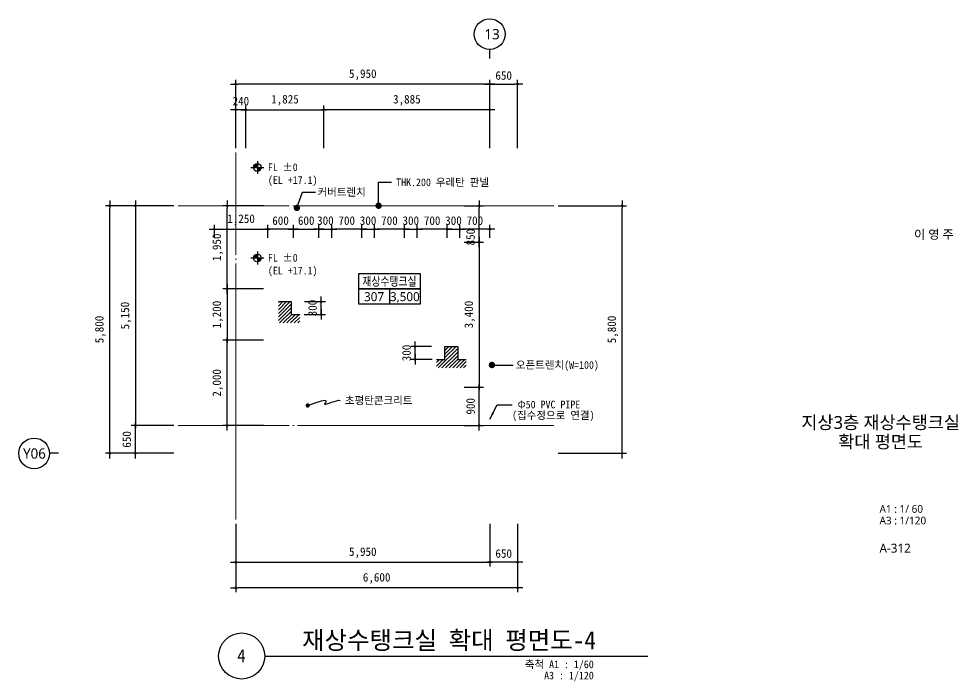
# Model space of a CAD drawing. Header units: inches. Extents: x 158004 to 351834, y 1422 to 34314.
# Drawn here: x 329604 to 351603, y 2172 to 17692 of the extents above; entities that cross this region are included whole.
import ezdxf
from ezdxf.enums import TextEntityAlignment as Align

# ---------------------------------------------------------------- set-up
doc = ezdxf.new("R2010")
doc.units = ezdxf.units.IN
doc.header["$LTSCALE"] = 2
doc.header["$MEASUREMENT"] = 0
doc.linetypes.add('CEN', pattern=[62, 60, -1, 0, -1])
doc.layers.get('0').update_dxf_attribs({"linetype": 'CONTINUOUS'})
for name, color, linetype, lineweight in [('A-AXIS-BUBL', 7, 'CONTINUOUS', 25), ('A-AXIS-LINE', 1, 'CEN', 15), ('A-BORD-TEXT', 3, 'CONTINUOUS', 25), ('A-DIMS', 7, 'CONTINUOUS', 25), ('A-MKXS-LEAD', 7, 'CONTINUOUS', 25), ('A-MKXX-NAME', 3, 'CONTINUOUS', 25), ('A-MKXX-SYMB', 7, 'CONTINUOUS', 25), ('A-XXXX-HATC', 8, 'CONTINUOUS', 18), ('A-XXXX-SYMB', 7, 'CONTINUOUS', 25), ('A-XXXX-TXT1', 3, 'CONTINUOUS', 25), ('A-XXXX-TXT2', 3, 'CONTINUOUS', 25)]:
    doc.layers.add(name, color=color, linetype=linetype, lineweight=lineweight)
doc.styles.add('HY울릉도L', font='H2GTRE.TTF')
doc.styles.add('돋움체', font='')
doc.styles.add('맑은고딕', font='malgun.ttf')
doc.styles.get('돋움체').set_extended_font_data('DotumChe')
doc.dimstyles.new('CDIM', dxfattribs={"dimtxt": 2, "dimasz": 0.6, "dimexe": 1, "dimexo": 1, "dimgap": 1, "dimtad": 1, "dimdec": 0, "dimrnd": 0.5, "dimzin": 0, "dimdsep": 32, "dimlunit": 6, "dimtxsty": 'HY울릉도L', "dimblk1": '_CIDOT', "dimblk2": '_CIDOT', "dimsah": 1, "dimcen": 4.5, "dimclrd": 2, "dimclre": 2, "dimclrt": 7, "dimadec": 0, "dimazin": 0, "dimtfac": 1, "dimtdec": 0, "dimtix": 1, "dimtmove": 2, "dimatfit": 1, "dimldrblk": '_CIDOT', "dimfxl": 1, "dimtolj": 1, "dimtzin": 0, "dimlwd": -1, "dimarcsym": 0})

# ---------------------------------------------------------------- blocks, each defined once
blk = doc.blocks.new('_CIDOT')
at = {"color": 0, "linetype": 'ByBlock'}
blk.add_line((2, 0), (-1, 0), dxfattribs=at)
at = {"color": 0, "linetype": 'ByBlock', "const_width": 0.5}
blk.add_lwpolyline([(-0.25, 0, 1), (0.25, 0, 1)], format="xyb", close=True, dxfattribs=at)
blk = doc.blocks.new('*D365')
at = {"layer": 'A-DIMS', "lineweight": -2, "transparency": 16777216}
for p, q in [((334684, 5862), (334684, 4262)), ((341284, 5862), (341284, 4262))]:
    blk.add_line(p, q, dxfattribs=at)
at = {"layer": 'A-DIMS', "transparency": 16777216}
blk.add_line((341224, 4362), (334744, 4362), dxfattribs=at)
at = {"layer": 'A-DIMS', "transparency": 16777216, "xscale": 60, "yscale": 60, "zscale": 60, "rotation": 180}
blk.add_blockref('_CIDOT', (334684, 4362), dxfattribs=at)
at = {"layer": 'A-DIMS', "transparency": 16777216, "xscale": 60, "yscale": 60, "zscale": 60}
blk.add_blockref('_CIDOT', (341284, 4362), dxfattribs=at)
at = {"layer": 'A-DIMS', "color": 3, "transparency": 16777216, "insert": (337984, 4581), "char_height": 200, "attachment_point": 5, "style": '돋움체'}
blk.add_mtext('\\A1;6,600', dxfattribs=at)
blk = doc.blocks.new('*D366')
at = {"layer": 'A-DIMS', "lineweight": -2, "transparency": 16777216}
for p, q in [((334684, 5862), (334684, 4862)), ((340634, 5862), (340634, 4862))]:
    blk.add_line(p, q, dxfattribs=at)
at = {"layer": 'A-DIMS', "transparency": 16777216}
blk.add_line((334744, 4962), (340574, 4962), dxfattribs=at)
at = {"layer": 'A-DIMS', "transparency": 16777216, "xscale": 60, "yscale": 60, "zscale": 60, "rotation": 180}
blk.add_blockref('_CIDOT', (334684, 4962), dxfattribs=at)
at = {"layer": 'A-DIMS', "transparency": 16777216, "xscale": 60, "yscale": 60, "zscale": 60}
blk.add_blockref('_CIDOT', (340634, 4962), dxfattribs=at)
at = {"layer": 'A-DIMS', "color": 3, "transparency": 16777216, "insert": (337659, 5181), "char_height": 200, "attachment_point": 5, "style": '돋움체'}
blk.add_mtext('\\A1;5,950', dxfattribs=at)
blk = doc.blocks.new('*D367')
at = {"layer": 'A-DIMS', "lineweight": -2, "transparency": 16777216}
for p, q in [((340634, 5862), (340634, 4862)), ((341284, 5862), (341284, 4862))]:
    blk.add_line(p, q, dxfattribs=at)
at = {"layer": 'A-DIMS', "transparency": 16777216}
blk.add_line((341224, 4962), (340694, 4962), dxfattribs=at)
at = {"layer": 'A-DIMS', "transparency": 16777216, "xscale": 60, "yscale": 60, "zscale": 60, "rotation": 180}
blk.add_blockref('_CIDOT', (340634, 4962), dxfattribs=at)
at = {"layer": 'A-DIMS', "transparency": 16777216, "xscale": 60, "yscale": 60, "zscale": 60}
blk.add_blockref('_CIDOT', (341284, 4962), dxfattribs=at)
at = {"layer": 'A-DIMS', "color": 3, "transparency": 16777216, "insert": (340959, 5162), "char_height": 200, "attachment_point": 5, "style": '돋움체'}
blk.add_mtext('\\A1;650', dxfattribs=at)
blk = doc.blocks.new('*D368')
at = {"layer": 'A-DIMS', "lineweight": -2, "transparency": 16777216}
for p, q in [((342234, 13312), (343834, 13312)), ((342234, 7512), (343834, 7512))]:
    blk.add_line(p, q, dxfattribs=at)
at = {"layer": 'A-DIMS', "transparency": 16777216}
blk.add_line((343734, 7572), (343734, 13252), dxfattribs=at)
at = {"layer": 'A-DIMS', "transparency": 16777216, "xscale": 60, "yscale": 60, "zscale": 60}
for p, rotation in [((343734, 13312), 90), ((343734, 7512), 270)]:
    blk.add_blockref('_CIDOT', p, dxfattribs=dict(at, rotation=rotation))
at = {"layer": 'A-DIMS', "color": 3, "transparency": 16777216, "insert": (343515, 10412), "char_height": 200, "attachment_point": 5, "rotation": 90, "style": '돋움체'}
blk.add_mtext('\\A1;5,800', dxfattribs=at)
blk = doc.blocks.new('*D369')
at = {"layer": 'A-DIMS', "lineweight": -2, "transparency": 16777216}
for p, q in [((336749, 14662), (336749, 15662)), ((340634, 14662), (340634, 15662))]:
    blk.add_line(p, q, dxfattribs=at)
at = {"layer": 'A-DIMS', "transparency": 16777216}
blk.add_line((340574, 15562), (336809, 15562), dxfattribs=at)
at = {"layer": 'A-DIMS', "transparency": 16777216, "xscale": 60, "yscale": 60, "zscale": 60, "rotation": 180}
blk.add_blockref('_CIDOT', (336749, 15562), dxfattribs=at)
at = {"layer": 'A-DIMS', "transparency": 16777216, "xscale": 60, "yscale": 60, "zscale": 60}
blk.add_blockref('_CIDOT', (340634, 15562), dxfattribs=at)
at = {"layer": 'A-DIMS', "color": 3, "transparency": 16777216, "insert": (338692, 15781), "char_height": 200, "attachment_point": 5, "style": '돋움체'}
blk.add_mtext('\\A1;3,885', dxfattribs=at)
blk = doc.blocks.new('*D370')
at = {"layer": 'A-DIMS', "lineweight": -2, "transparency": 16777216}
for p, q in [((334924, 14662), (334924, 15662)), ((336749, 14662), (336749, 15662))]:
    blk.add_line(p, q, dxfattribs=at)
at = {"layer": 'A-DIMS', "transparency": 16777216}
blk.add_line((334984, 15562), (336689, 15562), dxfattribs=at)
at = {"layer": 'A-DIMS', "transparency": 16777216, "xscale": 60, "yscale": 60, "zscale": 60, "rotation": 180}
blk.add_blockref('_CIDOT', (334924, 15562), dxfattribs=at)
at = {"layer": 'A-DIMS', "transparency": 16777216, "xscale": 60, "yscale": 60, "zscale": 60}
blk.add_blockref('_CIDOT', (336749, 15562), dxfattribs=at)
at = {"layer": 'A-DIMS', "color": 3, "transparency": 16777216, "insert": (335837, 15781), "char_height": 200, "attachment_point": 5, "style": '돋움체'}
blk.add_mtext('\\A1;1,825', dxfattribs=at)
blk = doc.blocks.new('*D371')
at = {"layer": 'A-DIMS', "lineweight": -2, "transparency": 16777216}
for p, q in [((334684, 14662), (334684, 15662)), ((334924, 14662), (334924, 15662))]:
    blk.add_line(p, q, dxfattribs=at)
at = {"layer": 'A-DIMS', "transparency": 16777216}
for p, q in [((334624, 15562), (334564, 15562)), ((334924, 15562), (334684, 15562)), ((334984, 15562), (335044, 15562))]:
    blk.add_line(p, q, dxfattribs=at)
at = {"layer": 'A-DIMS', "transparency": 16777216, "xscale": 60, "yscale": 60, "zscale": 60}
blk.add_blockref('_CIDOT', (334684, 15562), dxfattribs=at)
at = {"layer": 'A-DIMS', "transparency": 16777216, "xscale": 60, "yscale": 60, "zscale": 60, "rotation": 180}
blk.add_blockref('_CIDOT', (334924, 15562), dxfattribs=at)
at = {"layer": 'A-DIMS', "color": 3, "transparency": 16777216, "insert": (334804, 15762), "char_height": 200, "attachment_point": 5, "style": '돋움체'}
blk.add_mtext('\\A1;240', dxfattribs=at)
blk = doc.blocks.new('*D372')
at = {"layer": 'A-DIMS', "lineweight": -2, "transparency": 16777216}
for p, q in [((333234, 13312), (331634, 13312)), ((333234, 7512), (331634, 7512))]:
    blk.add_line(p, q, dxfattribs=at)
at = {"layer": 'A-DIMS', "transparency": 16777216}
blk.add_line((331734, 7572), (331734, 13252), dxfattribs=at)
at = {"layer": 'A-DIMS', "transparency": 16777216, "xscale": 60, "yscale": 60, "zscale": 60}
for p, rotation in [((331734, 13312), 90), ((331734, 7512), 270)]:
    blk.add_blockref('_CIDOT', p, dxfattribs=dict(at, rotation=rotation))
at = {"layer": 'A-DIMS', "color": 3, "transparency": 16777216, "insert": (331515, 10412), "char_height": 200, "attachment_point": 5, "rotation": 90, "style": '돋움체'}
blk.add_mtext('\\A1;5,800', dxfattribs=at)
blk = doc.blocks.new('*D373')
at = {"layer": 'A-DIMS', "lineweight": -2, "transparency": 16777216}
for p, q in [((333234, 13312), (332234, 13312)), ((333234, 8162), (332234, 8162))]:
    blk.add_line(p, q, dxfattribs=at)
at = {"layer": 'A-DIMS', "transparency": 16777216}
blk.add_line((332334, 13252), (332334, 8222), dxfattribs=at)
at = {"layer": 'A-DIMS', "transparency": 16777216, "xscale": 60, "yscale": 60, "zscale": 60}
for p, rotation in [((332334, 13312), 90), ((332334, 8162), 270)]:
    blk.add_blockref('_CIDOT', p, dxfattribs=dict(at, rotation=rotation))
at = {"layer": 'A-DIMS', "color": 3, "transparency": 16777216, "insert": (332115, 10737), "char_height": 200, "attachment_point": 5, "rotation": 90, "style": '돋움체'}
blk.add_mtext('\\A1;5,150', dxfattribs=at)
blk = doc.blocks.new('*D374')
at = {"layer": 'A-DIMS', "lineweight": -2, "transparency": 16777216}
for p, q in [((333234, 8162), (332234, 8162)), ((333234, 7512), (332234, 7512))]:
    blk.add_line(p, q, dxfattribs=at)
at = {"layer": 'A-DIMS', "transparency": 16777216}
blk.add_line((332334, 7572), (332334, 8102), dxfattribs=at)
at = {"layer": 'A-DIMS', "transparency": 16777216, "xscale": 60, "yscale": 60, "zscale": 60}
for p, rotation in [((332334, 8162), 90), ((332334, 7512), 270)]:
    blk.add_blockref('_CIDOT', p, dxfattribs=dict(at, rotation=rotation))
at = {"layer": 'A-DIMS', "color": 3, "transparency": 16777216, "insert": (332134, 7837), "char_height": 200, "attachment_point": 5, "rotation": 90, "style": '돋움체'}
blk.add_mtext('\\A1;650', dxfattribs=at)
blk = doc.blocks.new('*D375')
at = {"layer": 'A-DIMS', "transparency": 16777216}
for p, q in [((339574, 12762), (339514, 12762)), ((339634, 12762), (339934, 12762)), ((339994, 12762), (340054, 12762))]:
    blk.add_line(p, q, dxfattribs=at)
at = {"layer": 'A-DIMS', "lineweight": -2, "transparency": 16777216}
for p, q in [((339634, 12562), (339634, 12862)), ((339934, 12562), (339934, 12862))]:
    blk.add_line(p, q, dxfattribs=at)
at = {"layer": 'A-DIMS', "transparency": 16777216, "xscale": 60, "yscale": 60, "zscale": 60}
blk.add_blockref('_CIDOT', (339634, 12762), dxfattribs=at)
at = {"layer": 'A-DIMS', "transparency": 16777216, "xscale": 60, "yscale": 60, "zscale": 60, "rotation": 180}
blk.add_blockref('_CIDOT', (339934, 12762), dxfattribs=at)
at = {"layer": 'A-DIMS', "color": 3, "transparency": 16777216, "insert": (339784, 12962), "char_height": 200, "attachment_point": 5, "style": '돋움체'}
blk.add_mtext('\\A1;300', dxfattribs=at)
blk = doc.blocks.new('*D376')
at = {"layer": 'A-DIMS', "lineweight": -2, "transparency": 16777216}
for p, q in [((338934, 12562), (338934, 12862)), ((339634, 12562), (339634, 12862))]:
    blk.add_line(p, q, dxfattribs=at)
at = {"layer": 'A-DIMS', "transparency": 16777216}
blk.add_line((339574, 12762), (338994, 12762), dxfattribs=at)
at = {"layer": 'A-DIMS', "transparency": 16777216, "xscale": 60, "yscale": 60, "zscale": 60, "rotation": 180}
blk.add_blockref('_CIDOT', (338934, 12762), dxfattribs=at)
at = {"layer": 'A-DIMS', "transparency": 16777216, "xscale": 60, "yscale": 60, "zscale": 60}
blk.add_blockref('_CIDOT', (339634, 12762), dxfattribs=at)
at = {"layer": 'A-DIMS', "color": 3, "transparency": 16777216, "insert": (339284, 12962), "char_height": 200, "attachment_point": 5, "style": '돋움체'}
blk.add_mtext('\\A1;700', dxfattribs=at)
blk = doc.blocks.new('*D377')
at = {"layer": 'A-DIMS', "transparency": 16777216}
for p, q in [((338574, 12762), (338514, 12762)), ((338634, 12762), (338934, 12762)), ((338994, 12762), (339054, 12762))]:
    blk.add_line(p, q, dxfattribs=at)
at = {"layer": 'A-DIMS', "lineweight": -2, "transparency": 16777216}
for p, q in [((338634, 12562), (338634, 12862)), ((338934, 12562), (338934, 12862))]:
    blk.add_line(p, q, dxfattribs=at)
at = {"layer": 'A-DIMS', "transparency": 16777216, "xscale": 60, "yscale": 60, "zscale": 60}
blk.add_blockref('_CIDOT', (338634, 12762), dxfattribs=at)
at = {"layer": 'A-DIMS', "transparency": 16777216, "xscale": 60, "yscale": 60, "zscale": 60, "rotation": 180}
blk.add_blockref('_CIDOT', (338934, 12762), dxfattribs=at)
at = {"layer": 'A-DIMS', "color": 3, "transparency": 16777216, "insert": (338784, 12962), "char_height": 200, "attachment_point": 5, "style": '돋움체'}
blk.add_mtext('\\A1;300', dxfattribs=at)
blk = doc.blocks.new('*D378')
at = {"layer": 'A-DIMS', "lineweight": -2, "transparency": 16777216}
for p, q in [((337934, 12562), (337934, 12862)), ((338634, 12562), (338634, 12862))]:
    blk.add_line(p, q, dxfattribs=at)
at = {"layer": 'A-DIMS', "transparency": 16777216}
blk.add_line((338574, 12762), (337994, 12762), dxfattribs=at)
at = {"layer": 'A-DIMS', "transparency": 16777216, "xscale": 60, "yscale": 60, "zscale": 60, "rotation": 180}
blk.add_blockref('_CIDOT', (337934, 12762), dxfattribs=at)
at = {"layer": 'A-DIMS', "transparency": 16777216, "xscale": 60, "yscale": 60, "zscale": 60}
blk.add_blockref('_CIDOT', (338634, 12762), dxfattribs=at)
at = {"layer": 'A-DIMS', "color": 3, "transparency": 16777216, "insert": (338284, 12962), "char_height": 200, "attachment_point": 5, "style": '돋움체'}
blk.add_mtext('\\A1;700', dxfattribs=at)
blk = doc.blocks.new('*D379')
at = {"layer": 'A-DIMS', "transparency": 16777216}
for p, q in [((337574, 12762), (337514, 12762)), ((337634, 12762), (337934, 12762)), ((337994, 12762), (338054, 12762))]:
    blk.add_line(p, q, dxfattribs=at)
at = {"layer": 'A-DIMS', "lineweight": -2, "transparency": 16777216}
for p, q in [((337634, 12562), (337634, 12862)), ((337934, 12562), (337934, 12862))]:
    blk.add_line(p, q, dxfattribs=at)
at = {"layer": 'A-DIMS', "transparency": 16777216, "xscale": 60, "yscale": 60, "zscale": 60}
blk.add_blockref('_CIDOT', (337634, 12762), dxfattribs=at)
at = {"layer": 'A-DIMS', "transparency": 16777216, "xscale": 60, "yscale": 60, "zscale": 60, "rotation": 180}
blk.add_blockref('_CIDOT', (337934, 12762), dxfattribs=at)
at = {"layer": 'A-DIMS', "color": 3, "transparency": 16777216, "insert": (337784, 12962), "char_height": 200, "attachment_point": 5, "style": '돋움체'}
blk.add_mtext('\\A1;300', dxfattribs=at)
blk = doc.blocks.new('*D380')
at = {"layer": 'A-DIMS', "lineweight": -2, "transparency": 16777216}
for p, q in [((336934, 12562), (336934, 12862)), ((337634, 12562), (337634, 12862))]:
    blk.add_line(p, q, dxfattribs=at)
at = {"layer": 'A-DIMS', "transparency": 16777216}
blk.add_line((337574, 12762), (336994, 12762), dxfattribs=at)
at = {"layer": 'A-DIMS', "transparency": 16777216, "xscale": 60, "yscale": 60, "zscale": 60, "rotation": 180}
blk.add_blockref('_CIDOT', (336934, 12762), dxfattribs=at)
at = {"layer": 'A-DIMS', "transparency": 16777216, "xscale": 60, "yscale": 60, "zscale": 60}
blk.add_blockref('_CIDOT', (337634, 12762), dxfattribs=at)
at = {"layer": 'A-DIMS', "color": 3, "transparency": 16777216, "insert": (337284, 12962), "char_height": 200, "attachment_point": 5, "style": '돋움체'}
blk.add_mtext('\\A1;700', dxfattribs=at)
blk = doc.blocks.new('*D381')
at = {"layer": 'A-DIMS', "transparency": 16777216}
for p, q in [((336574, 12762), (336514, 12762)), ((336634, 12762), (336934, 12762)), ((336994, 12762), (337054, 12762))]:
    blk.add_line(p, q, dxfattribs=at)
at = {"layer": 'A-DIMS', "lineweight": -2, "transparency": 16777216}
for p, q in [((336634, 12562), (336634, 12862)), ((336934, 12562), (336934, 12862))]:
    blk.add_line(p, q, dxfattribs=at)
at = {"layer": 'A-DIMS', "transparency": 16777216, "xscale": 60, "yscale": 60, "zscale": 60}
blk.add_blockref('_CIDOT', (336634, 12762), dxfattribs=at)
at = {"layer": 'A-DIMS', "transparency": 16777216, "xscale": 60, "yscale": 60, "zscale": 60, "rotation": 180}
blk.add_blockref('_CIDOT', (336934, 12762), dxfattribs=at)
at = {"layer": 'A-DIMS', "color": 3, "transparency": 16777216, "insert": (336784, 12962), "char_height": 200, "attachment_point": 5, "style": '돋움체'}
blk.add_mtext('\\A1;300', dxfattribs=at)
blk = doc.blocks.new('*D382')
at = {"layer": 'A-DIMS', "lineweight": -2, "transparency": 16777216}
for p, q in [((335434, 12562), (335434, 12862)), ((336034, 12562), (336034, 12862))]:
    blk.add_line(p, q, dxfattribs=at)
at = {"layer": 'A-DIMS', "transparency": 16777216}
blk.add_line((335974, 12762), (335494, 12762), dxfattribs=at)
at = {"layer": 'A-DIMS', "transparency": 16777216, "xscale": 60, "yscale": 60, "zscale": 60, "rotation": 180}
blk.add_blockref('_CIDOT', (335434, 12762), dxfattribs=at)
at = {"layer": 'A-DIMS', "transparency": 16777216, "xscale": 60, "yscale": 60, "zscale": 60}
blk.add_blockref('_CIDOT', (336034, 12762), dxfattribs=at)
at = {"layer": 'A-DIMS', "color": 3, "transparency": 16777216, "insert": (335734, 12962), "char_height": 200, "attachment_point": 5, "style": '돋움체'}
blk.add_mtext('\\A1;600', dxfattribs=at)
blk = doc.blocks.new('*D144')
at = {"layer": 'A-DIMS', "lineweight": -2, "transparency": 16777216}
for p, q in [((339934, 12562), (339934, 12862)), ((340634, 12562), (340634, 12862))]:
    blk.add_line(p, q, dxfattribs=at)
at = {"layer": 'A-DIMS', "transparency": 16777216}
blk.add_line((340574, 12762), (339994, 12762), dxfattribs=at)
at = {"layer": 'A-DIMS', "transparency": 16777216, "xscale": 60, "yscale": 60, "zscale": 60, "rotation": 180}
blk.add_blockref('_CIDOT', (339934, 12762), dxfattribs=at)
at = {"layer": 'A-DIMS', "transparency": 16777216, "xscale": 60, "yscale": 60, "zscale": 60}
blk.add_blockref('_CIDOT', (340634, 12762), dxfattribs=at)
at = {"layer": 'A-DIMS', "color": 3, "transparency": 16777216, "insert": (340284, 12962), "char_height": 200, "attachment_point": 5, "style": '돋움체'}
blk.add_mtext('\\A1;700', dxfattribs=at)
blk = doc.blocks.new('*D383')
at = {"layer": 'A-DIMS', "lineweight": -2, "transparency": 16777216}
for p, q in [((336034, 12562), (336034, 12862)), ((336634, 12562), (336634, 12862))]:
    blk.add_line(p, q, dxfattribs=at)
at = {"layer": 'A-DIMS', "transparency": 16777216}
blk.add_line((336094, 12762), (336574, 12762), dxfattribs=at)
at = {"layer": 'A-DIMS', "transparency": 16777216, "xscale": 60, "yscale": 60, "zscale": 60, "rotation": 180}
blk.add_blockref('_CIDOT', (336034, 12762), dxfattribs=at)
at = {"layer": 'A-DIMS', "transparency": 16777216, "xscale": 60, "yscale": 60, "zscale": 60}
blk.add_blockref('_CIDOT', (336634, 12762), dxfattribs=at)
at = {"layer": 'A-DIMS', "color": 3, "transparency": 16777216, "insert": (336334, 12962), "char_height": 200, "attachment_point": 5, "style": '돋움체'}
blk.add_mtext('\\A1;600', dxfattribs=at)
blk = doc.blocks.new('*D147')
at = {"layer": 'A-DIMS', "lineweight": -2, "transparency": 16777216}
for p, q in [((334184, 12562), (334184, 12862)), ((335434, 12562), (335434, 12862))]:
    blk.add_line(p, q, dxfattribs=at)
at = {"layer": 'A-DIMS', "transparency": 16777216}
blk.add_line((334244, 12762), (335374, 12762), dxfattribs=at)
at = {"layer": 'A-DIMS', "transparency": 16777216, "xscale": 60, "yscale": 60, "zscale": 60, "rotation": 180}
blk.add_blockref('_CIDOT', (334184, 12762), dxfattribs=at)
at = {"layer": 'A-DIMS', "transparency": 16777216, "xscale": 60, "yscale": 60, "zscale": 60}
blk.add_blockref('_CIDOT', (335434, 12762), dxfattribs=at)
at = {"layer": 'A-DIMS', "color": 3, "transparency": 16777216, "insert": (334809, 12981), "char_height": 200, "attachment_point": 5, "style": '돋움체'}
blk.add_mtext('\\A1;1,250', dxfattribs=at)
blk = doc.blocks.new('*D148')
at = {"layer": 'A-DIMS', "lineweight": -2, "transparency": 16777216}
for p, q in [((335334, 11362), (334384, 11362)), ((335334, 10162), (334384, 10162))]:
    blk.add_line(p, q, dxfattribs=at)
at = {"layer": 'A-DIMS', "transparency": 16777216}
blk.add_line((334484, 11302), (334484, 10222), dxfattribs=at)
at = {"layer": 'A-DIMS', "transparency": 16777216, "xscale": 60, "yscale": 60, "zscale": 60}
for p, rotation in [((334484, 11362), 90), ((334484, 10162), 270)]:
    blk.add_blockref('_CIDOT', p, dxfattribs=dict(at, rotation=rotation))
at = {"layer": 'A-DIMS', "color": 3, "transparency": 16777216, "insert": (334265, 10762), "char_height": 200, "attachment_point": 5, "rotation": 90, "style": '돋움체'}
blk.add_mtext('\\A1;1,200', dxfattribs=at)
blk = doc.blocks.new('*D149')
at = {"layer": 'A-DIMS', "lineweight": -2, "transparency": 16777216}
for p, q in [((335334, 13312), (334384, 13312)), ((335334, 11362), (334384, 11362))]:
    blk.add_line(p, q, dxfattribs=at)
at = {"layer": 'A-DIMS', "transparency": 16777216}
blk.add_line((334484, 11422), (334484, 13252), dxfattribs=at)
at = {"layer": 'A-DIMS', "transparency": 16777216, "xscale": 60, "yscale": 60, "zscale": 60}
for p, rotation in [((334484, 13312), 90), ((334484, 11362), 270)]:
    blk.add_blockref('_CIDOT', p, dxfattribs=dict(at, rotation=rotation))
at = {"layer": 'A-DIMS', "color": 3, "transparency": 16777216, "insert": (334265, 12337), "char_height": 200, "attachment_point": 5, "rotation": 90, "style": '돋움체'}
blk.add_mtext('\\A1;1,950', dxfattribs=at)
blk = doc.blocks.new('*D384')
at = {"layer": 'A-DIMS', "lineweight": -2, "transparency": 16777216}
for p, q in [((340034, 12462), (340484, 12462)), ((340034, 9062), (340484, 9062))]:
    blk.add_line(p, q, dxfattribs=at)
at = {"layer": 'A-DIMS', "transparency": 16777216}
blk.add_line((340384, 12402), (340384, 9122), dxfattribs=at)
at = {"layer": 'A-DIMS', "transparency": 16777216, "xscale": 60, "yscale": 60, "zscale": 60}
for p, rotation in [((340384, 12462), 90), ((340384, 9062), 270)]:
    blk.add_blockref('_CIDOT', p, dxfattribs=dict(at, rotation=rotation))
at = {"layer": 'A-DIMS', "color": 3, "transparency": 16777216, "insert": (340165, 10762), "char_height": 200, "attachment_point": 5, "rotation": 90, "style": '돋움체'}
blk.add_mtext('\\A1;3,400', dxfattribs=at)
blk = doc.blocks.new('*D385')
at = {"layer": 'A-DIMS', "lineweight": -2, "transparency": 16777216}
for p, q in [((340034, 9062), (340484, 9062)), ((340034, 8162), (340484, 8162))]:
    blk.add_line(p, q, dxfattribs=at)
at = {"layer": 'A-DIMS', "transparency": 16777216}
blk.add_line((340384, 8222), (340384, 9002), dxfattribs=at)
at = {"layer": 'A-DIMS', "transparency": 16777216, "xscale": 60, "yscale": 60, "zscale": 60}
for p, rotation in [((340384, 9062), 90), ((340384, 8162), 270)]:
    blk.add_blockref('_CIDOT', p, dxfattribs=dict(at, rotation=rotation))
at = {"layer": 'A-DIMS', "color": 3, "transparency": 16777216, "insert": (340184, 8612), "char_height": 200, "attachment_point": 5, "rotation": 90, "style": '돋움체'}
blk.add_mtext('\\A1;900', dxfattribs=at)
blk = doc.blocks.new('*D386')
at = {"layer": 'A-DIMS', "lineweight": -2, "transparency": 16777216}
for p, q in [((340034, 13312), (340484, 13312)), ((340034, 12462), (340484, 12462))]:
    blk.add_line(p, q, dxfattribs=at)
at = {"layer": 'A-DIMS', "transparency": 16777216}
blk.add_line((340384, 12522), (340384, 13252), dxfattribs=at)
at = {"layer": 'A-DIMS', "transparency": 16777216, "xscale": 60, "yscale": 60, "zscale": 60}
for p, rotation in [((340384, 13312), 90), ((340384, 12462), 270)]:
    blk.add_blockref('_CIDOT', p, dxfattribs=dict(at, rotation=rotation))
at = {"layer": 'A-DIMS', "color": 3, "transparency": 16777216, "insert": (340184, 12576), "char_height": 200, "attachment_point": 5, "rotation": 90, "style": '돋움체'}
blk.add_mtext('\\A1;850', dxfattribs=at)
blk = doc.blocks.new('*D387')
at = {"layer": 'A-DIMS', "lineweight": -2, "transparency": 16777216}
for p, q in [((334684, 14662), (334684, 16262)), ((340634, 14662), (340634, 16262))]:
    blk.add_line(p, q, dxfattribs=at)
at = {"layer": 'A-DIMS', "transparency": 16777216}
blk.add_line((340574, 16162), (334744, 16162), dxfattribs=at)
at = {"layer": 'A-DIMS', "transparency": 16777216, "xscale": 60, "yscale": 60, "zscale": 60, "rotation": 180}
blk.add_blockref('_CIDOT', (334684, 16162), dxfattribs=at)
at = {"layer": 'A-DIMS', "transparency": 16777216, "xscale": 60, "yscale": 60, "zscale": 60}
blk.add_blockref('_CIDOT', (340634, 16162), dxfattribs=at)
at = {"layer": 'A-DIMS', "color": 3, "transparency": 16777216, "insert": (337659, 16381), "char_height": 200, "attachment_point": 5, "style": '돋움체'}
blk.add_mtext('\\A1;5,950', dxfattribs=at)
blk = doc.blocks.new('*D388')
at = {"layer": 'A-DIMS', "lineweight": -2, "transparency": 16777216}
for p, q in [((340634, 14662), (340634, 16262)), ((341284, 14662), (341284, 16262))]:
    blk.add_line(p, q, dxfattribs=at)
at = {"layer": 'A-DIMS', "transparency": 16777216}
blk.add_line((340694, 16162), (341224, 16162), dxfattribs=at)
at = {"layer": 'A-DIMS', "transparency": 16777216, "xscale": 60, "yscale": 60, "zscale": 60, "rotation": 180}
blk.add_blockref('_CIDOT', (340634, 16162), dxfattribs=at)
at = {"layer": 'A-DIMS', "transparency": 16777216, "xscale": 60, "yscale": 60, "zscale": 60}
blk.add_blockref('_CIDOT', (341284, 16162), dxfattribs=at)
at = {"layer": 'A-DIMS', "color": 3, "transparency": 16777216, "insert": (340959, 16362), "char_height": 200, "attachment_point": 5, "style": '돋움체'}
blk.add_mtext('\\A1;650', dxfattribs=at)
blk = doc.blocks.new('*D150')
at = {"layer": 'A-DIMS', "lineweight": -2, "transparency": 16777216}
for p, q in [((335334, 10162), (334384, 10162)), ((335334, 8162), (334384, 8162))]:
    blk.add_line(p, q, dxfattribs=at)
at = {"layer": 'A-DIMS', "transparency": 16777216}
blk.add_line((334484, 8222), (334484, 10102), dxfattribs=at)
at = {"layer": 'A-DIMS', "transparency": 16777216, "xscale": 60, "yscale": 60, "zscale": 60}
for p, rotation in [((334484, 10162), 90), ((334484, 8162), 270)]:
    blk.add_blockref('_CIDOT', p, dxfattribs=dict(at, rotation=rotation))
at = {"layer": 'A-DIMS', "color": 3, "transparency": 16777216, "insert": (334265, 9162), "char_height": 200, "attachment_point": 5, "rotation": 90, "style": '돋움체'}
blk.add_mtext('\\A1;2,000', dxfattribs=at)
blk = doc.blocks.new('*D142')
at = {"layer": 'A-DIMS', "transparency": 16777216}
for p, q in [((338885, 10072), (338885, 10132)), ((338885, 9712), (338885, 10012)), ((338885, 9652), (338885, 9592))]:
    blk.add_line(p, q, dxfattribs=at)
at = {"layer": 'A-DIMS', "lineweight": -2, "transparency": 16777216}
for p, q in [((339272, 10012), (338785, 10012)), ((339284, 9712), (338785, 9712))]:
    blk.add_line(p, q, dxfattribs=at)
at = {"layer": 'A-DIMS', "transparency": 16777216, "xscale": 60, "yscale": 60, "zscale": 60}
for p, rotation in [((338885, 10012), 270), ((338885, 9712), 90)]:
    blk.add_blockref('_CIDOT', p, dxfattribs=dict(at, rotation=rotation))
at = {"layer": 'A-DIMS', "color": 3, "transparency": 16777216, "insert": (338685, 9862), "char_height": 200, "attachment_point": 5, "rotation": 90, "style": '돋움체'}
blk.add_mtext('\\A1;300', dxfattribs=at)
blk = doc.blocks.new('*D143')
at = {"layer": 'A-DIMS', "lineweight": -2, "transparency": 16777216}
for p, q in [((336296, 11065), (336783, 11065)), ((336284, 10765), (336783, 10765))]:
    blk.add_line(p, q, dxfattribs=at)
at = {"layer": 'A-DIMS', "transparency": 16777216}
for p, q in [((336683, 11125), (336683, 11185)), ((336683, 10765), (336683, 11065)), ((336683, 10705), (336683, 10645))]:
    blk.add_line(p, q, dxfattribs=at)
at = {"layer": 'A-DIMS', "transparency": 16777216, "xscale": 60, "yscale": 60, "zscale": 60}
for p, rotation in [((336683, 11065), 270), ((336683, 10765), 90)]:
    blk.add_blockref('_CIDOT', p, dxfattribs=dict(at, rotation=rotation))
at = {"layer": 'A-DIMS', "color": 3, "transparency": 16777216, "insert": (336483, 10915), "char_height": 200, "attachment_point": 5, "rotation": 90, "style": '돋움체'}
blk.add_mtext('\\A1;300', dxfattribs=at)

msp = doc.modelspace()

# ---------------------------------------------------------------- hatches: boundary and pattern name
at = {"layer": 'A-XXXX-HATC'}
h = msp.add_hatch(dxfattribs=at)
h.set_pattern_fill('BRICK', color=256, scale=60.000001, style=0)
h.set_pattern_definition([(45, (223420.59, -69568.01), (-42.426407, 42.426407), [])])
h.paths.add_polyline_path([(335684, 10564.8), (335684, 11064.8), (335984, 11064.8), (335984, 10764.8), (336184, 10764.8), (336184, 10564.8)])
h = msp.add_hatch(dxfattribs=at)
h.set_pattern_fill('BRICK', color=256, scale=60.000001, style=0)
h.set_pattern_definition([(45, (230020.59, -70621.11), (-42.426407, 42.426407), [])])
h.paths.add_polyline_path([(339384, 9711.7), (339384, 9511.7), (340084, 9511.7), (340084, 9711.7), (339884, 9711.7), (339884, 10011.7), (339584, 10011.7), (339584, 9711.7)])
at = {"layer": 'A-XXXX-SYMB'}
h = msp.add_hatch(color=256, dxfattribs=at)
h.paths.add_polyline_path([(335191.1, 14298.3, 0.4142136), (335101.1, 14208.3), (335191.1, 14208.3)])
h.paths.add_polyline_path([(335281.1, 14208.3), (335191.1, 14208.3), (335191.1, 14118.3, 0.4142136)])
h = msp.add_hatch(color=256, dxfattribs=at)
h.paths.add_polyline_path([(335191.1, 12178.3, 0.4142136), (335101.1, 12088.3), (335191.1, 12088.3)])
h.paths.add_polyline_path([(335281.1, 12088.3), (335191.1, 12088.3), (335191.1, 11998.3, 0.4142136)])

# ---------------------------------------------------------------- linework, layer by layer
msp.add_lwpolyline([(340634, 8311.7), (340806.9, 8649.2), (341158.3, 8649.2)])
msp.add_lwpolyline([(340634, 8311.7, 0, 50, 0), (340710.8, 8461.7, 50, 50, 0)], format="xyseb")
at = {"layer": 'A-AXIS-BUBL', "ltscale": 0.2}
for p, q in [((340634, 16761.7), (340634, 16971.7)), ((330534, 7511.7), (330324, 7511.7))]:
    msp.add_line(p, q, dxfattribs=at)
for centre in [(340630.5, 17331.7), (329964, 7508.2)]:
    msp.add_circle(centre, 360, dxfattribs=at)
at = {"layer": 'A-AXIS-LINE', "ltscale": 50}
for p, q in [((334684, 5961.7), (334684, 14561.7)), ((342134, 13311.7), (333334, 13311.7)), ((342134, 8161.7), (333334, 8161.7))]:
    msp.add_line(p, q, dxfattribs=at)
at = {"layer": 'A-MKXS-LEAD'}
for p, q in [((338029.6, 13861.1), (338329.6, 13861.1)), ((338029.6, 13311.7), (338029.6, 13861.1)), ((336116.9, 13261.7), (336249.1, 13631.9)), ((336249.1, 13631.9), (336549.1, 13631.9)), ((340684, 9580.3), (341184, 9580.3))]:
    msp.add_line(p, q, dxfattribs=at)
for points, const_width in [([(336116.9, 13224.2, 1), (336116.9, 13299.2, 1)], 75), ([(338029.6, 13274.2, 1), (338029.6, 13349.2, 1)], 75), ([(340684, 9617.8, -1), (340684, 9542.8, -1)], 75), ([(336345, 8633.7, 1), (336394.8, 8628.7, 1)], 48)]:
    msp.add_lwpolyline(points, format="xyb", close=True, dxfattribs=dict(at, const_width=const_width))
msp.add_lwpolyline([(336369.9, 8631.2), (336565.4, 8704.9), (336692.8, 8744.7), (336765.3, 8757.6), (336796.1, 8750.6), (336798.4, 8730.8), (336785.4, 8705.2), (336770.3, 8680.8), (336766.4, 8664.7), (336783.7, 8662), (336820, 8670.8), (336869.7, 8687.2), (336927.5, 8707.5), (336987.9, 8727.6), (337045.5, 8744), (337094.9, 8752.6), (337130.6, 8749.7)], dxfattribs=at)
at = {"layer": 'A-MKXX-SYMB'}
msp.add_line((338284, 11361.7), (338284, 11001.7), dxfattribs=at)
for points in [[(339004, 11361.7), (337564, 11361.7), (337564, 11721.7), (339004, 11721.7)], [(339004, 11001.7), (337564, 11001.7), (337564, 11361.7), (339004, 11361.7)]]:
    msp.add_lwpolyline(points, close=True, dxfattribs=at)
at = {"layer": 'A-XXXX-SYMB'}
for p, q in [((335191.1, 14358.3), (335191.1, 14058.3)), ((335041.1, 14208.3), (335341.1, 14208.3)), ((335191.1, 12238.3), (335191.1, 11938.3)), ((335041.1, 12088.3), (335341.1, 12088.3)), ((335363.5, 2761.7), (343334, 2761.7)), ((337563.5, 2761.7), (344334, 2761.7))]:
    msp.add_line(p, q, dxfattribs=at)
for points in [[(335684, 11064.8), (335834, 11064.8), (335984, 11064.8), (335984, 10764.8), (336184, 10764.8)], [(339384, 9711.7), (339584, 9711.7), (339584, 10011.7), (339734, 10011.7), (339884, 10011.7), (339884, 9711.7), (340084, 9711.7)]]:
    msp.add_lwpolyline(points, dxfattribs=at)
for centre, radius in [((335191.1, 14208.3), 90), ((335191.1, 12088.3), 90), ((334823.5, 2761.7), 540)]:
    msp.add_circle(centre, radius, dxfattribs=at)

# ---------------------------------------------------------------- texts
at = {"layer": 'A-BORD-TEXT', "style": '맑은고딕'}
msp.add_text('이 영 주', height=210, dxfattribs=at).set_placement((351499.4, 12535.3), align=Align.RIGHT)
for s, p in [('지상3층 재상수탱크실', (349786.5, 8233.5)), ('확대 평면도', (349786.5, 7783.5))]:
    msp.add_text(s, height=300, dxfattribs=at).set_placement(p, align=Align.MIDDLE_CENTER)
at = {"layer": 'A-MKXX-NAME', "style": '맑은고딕', "width": 0.8}
msp.add_text('재상수탱크실', height=210, dxfattribs=at).set_placement((338284, 11541.7), align=Align.MIDDLE_CENTER)
at = {"layer": 'A-MKXX-NAME', "style": '맑은고딕'}
for s, p in [('307', (337924, 11181.7)), ('3,500', (338644, 11181.7))]:
    msp.add_text(s, height=210, dxfattribs=at).set_placement(p, align=Align.MIDDLE_CENTER)
at = {"layer": 'A-XXXX-TXT1', "style": '맑은고딕'}
for s, height, p in [('A1 : 1/ 60', 180, (349760.7, 6118.1)), ('A3 : 1/120', 180, (349760.7, 5846)), ('A-312', 210, (349760.7, 5183.9))]:
    msp.add_text(s, height=height, dxfattribs=at).set_placement(p)
at = {"layer": 'A-XXXX-TXT1', "style": '돋움체'}
msp.add_text('재상수탱크실 확대 평면도-4', height=420, dxfattribs=at).set_placement((343119.6, 2795.7), align=Align.BOTTOM_RIGHT)
msp.add_text('4', height=300, dxfattribs=at).set_placement((334816.6, 2768.1), align=Align.MIDDLE)
for s, p in [('축척 A1 : 1/60', (343069.1, 2658.3)), ('A3 : 1/120', (343069.1, 2395.6))]:
    msp.add_text(s, height=180, dxfattribs=at).set_placement(p, align=Align.TOP_RIGHT)
at = {"layer": 'A-XXXX-TXT2', "ltscale": 0.2, "style": '맑은고딕'}
for s, p in [('13', (340686.7, 17331.9)), ('Y06', (329970.7, 7506.9))]:
    msp.add_text(s, height=240, dxfattribs=at).set_placement(p, align=Align.MIDDLE_CENTER)
at = {"layer": 'A-XXXX-TXT2', "style": '돋움체'}
for s, p in [('FL %%P0', (335437.4, 14212.5)), ('(EL +17.1)', (335437.4, 13912.5)), ('THK.200 우레탄 판넬', (338441.1, 13861.1)), ('커버트렌치', (336599.5, 13631.9)), ('FL %%P0', (335437.4, 12092.5)), ('(EL +17.1)', (335437.4, 11792.5)), ('오픈트렌치(W=100)', (341245.5, 9580.3)), ('초평탄콘크리트', (337241.4, 8749.7)), ('Φ50 PVC PIPE ', (341286.9, 8654.9)), ('(집수정으로 연결)', (341156.1, 8403))]:
    msp.add_text(s, height=180, dxfattribs=at).set_placement(p, align=Align.MIDDLE_LEFT)

# ---------------------------------------------------------------- dimensions: what is measured, and where the dimension line sits
at = {"layer": 'A-DIMS'}
for base, p1, p2, angle, picture, middle in [((334684, 16161.7), (340634, 14561.7), (334684, 14561.7), 180, '*D387', (337659, 16380.7)), ((334684, 15561.7), (334924, 14561.7), (334684, 14561.7), 180, '*D371', (334804, 15761.8)), ((336749.2, 15561.7), (340634, 14561.7), (336749.2, 14561.7), 180, '*D369', (338691.6, 15780.7)), ((331734, 13311.7), (333334, 7511.7), (333334, 13311.7), 90, '*D372', (331515, 10411.7)), ((332334, 8161.7), (333334, 13311.7), (333334, 8161.7), 270, '*D373', (332115, 10736.7)), ((334484, 13311.7), (335434, 11361.7), (335434, 13311.7), 90, '*D149', (334265, 12336.7)), ((343734, 13311.7), (342134, 7511.7), (342134, 13311.7), 90, '*D368', (343515, 10411.7)), ((335434, 12761.7), (336034, 12461.7), (335434, 12461.7), 180, '*D382', (335734, 12961.8)), ((336934, 12761.7), (337634, 12461.7), (336934, 12461.7), 180, '*D380', (337284, 12961.8)), ((337934, 12761.7), (338634, 12461.7), (337934, 12461.7), 180, '*D378', (338284, 12961.8)), ((338934, 12761.7), (339634, 12461.7), (338934, 12461.7), 180, '*D376', (339284, 12961.8)), ((339934, 12761.7), (340634, 12461.7), (339934, 12461.7), 180, '*D144', (340284, 12961.8)), ((340384, 9061.7), (339934, 12461.7), (339934, 9061.7), 270, '*D384', (340165, 10761.7)), ((334484, 10161.7), (335434, 11361.7), (335434, 10161.7), 270, '*D148', (334265, 10761.7)), ((336683, 11064.8), (336184, 10764.8), (336196.3, 11064.8), 90, '*D143', (336482.9, 10914.8)), ((334484, 10161.7), (335434, 8161.7), (335434, 10161.7), 90, '*D150', (334265, 9161.7)), ((338885, 10011.7), (339384, 9711.7), (339371.7, 10011.7), 90, '*D142', (338684.8, 9861.7)), ((340384, 9061.7), (339934, 8161.7), (339934, 9061.7), 90, '*D385', (340183.9, 8611.7)), ((332334, 8161.7), (333334, 7511.7), (333334, 8161.7), 90, '*D374', (332133.9, 7836.7)), ((334684, 4361.7), (341284, 5961.7), (334684, 5961.7), 180, '*D365', (337984, 4580.7)), ((340634, 4961.7), (341284, 5961.7), (340634, 5961.7), 180, '*D367', (340959, 5161.8))]:
    dim = msp.add_linear_dim(base=base, p1=p1, p2=p2, angle=angle, dimstyle='CDIM', override={"dimscale": 100, "dimtxsty": '돋움체', "dimclrd": 256, "dimclre": 256, "dimclrt": 3}, dxfattribs=at)
    dim.commit()
    dim.dimension.update_dxf_attribs({"geometry": picture, "text_midpoint": middle})
for base, p1, p2, picture, middle in [((341284, 16161.7), (340634, 14561.7), (341284, 14561.7), '*D388', (340959, 16361.8)), ((336749.2, 15561.7), (334924, 14561.7), (336749.2, 14561.7), '*D370', (335836.6, 15780.7)), ((335434, 12761.7), (334184, 12461.7), (335434, 12461.7), '*D147', (334809, 12980.7)), ((336634, 12761.7), (336034, 12461.7), (336634, 12461.7), '*D383', (336334, 12961.8)), ((336934, 12761.7), (336634, 12461.7), (336934, 12461.7), '*D381', (336784, 12961.8)), ((337934, 12761.7), (337634, 12461.7), (337934, 12461.7), '*D379', (337784, 12961.8)), ((338934, 12761.7), (338634, 12461.7), (338934, 12461.7), '*D377', (338784, 12961.8)), ((339934, 12761.7), (339634, 12461.7), (339934, 12461.7), '*D375', (339784, 12961.8)), ((340634, 4961.7), (334684, 5961.7), (340634, 5961.7), '*D366', (337659, 5180.7))]:
    dim = msp.add_linear_dim(base=base, p1=p1, p2=p2, dimstyle='CDIM', override={"dimscale": 100, "dimtxsty": '돋움체', "dimclrd": 256, "dimclre": 256, "dimclrt": 3}, dxfattribs=at)
    dim.commit()
    dim.dimension.update_dxf_attribs({"geometry": picture, "text_midpoint": middle})
dim = msp.add_linear_dim(base=(340384, 13311.7), p1=(339934, 12461.7), p2=(339934, 13311.7), angle=90, dimstyle='CDIM', override={"dimscale": 100, "dimtxsty": '돋움체', "dimclrd": 256, "dimclre": 256, "dimclrt": 3}, dxfattribs=at)
dim.commit()
dim.dimension.update_dxf_attribs({"geometry": '*D386', "text_midpoint": (340183.9, 12576.4), "dimtype": 160})

doc.saveas('drawing.dxf')
